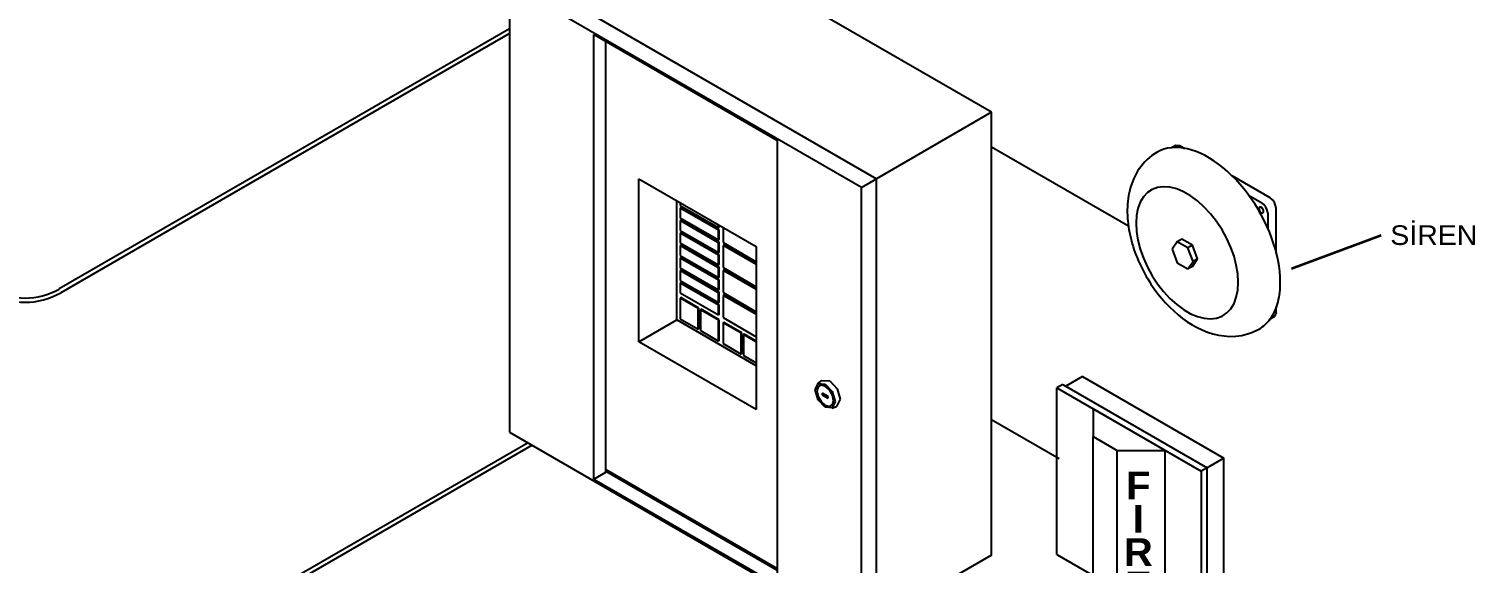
# Model space of a CAD drawing. Header units: centimetres. Extents: x 394264 to 551709, y 50011 to 59011.
# Drawn here: x 525862 to 526712, y 54014 to 54328 of the extents above; entities that cross this region are included whole.
import ezdxf
from ezdxf.enums import TextEntityAlignment as Align

# ---------------------------------------------------------------- set-up
doc = ezdxf.new("R2010")
doc.units = ezdxf.units.CM
for name, color, linetype, lineweight in [('-M-YNGN-ZON3', 6, 'SP', 30), ('0-KRCN-DETAY-YAZI', 71, 'Continuous', 35), ('0-KRCN-YNG-CIHAZ', 4, 'Continuous', 30)]:
    doc.layers.add(name, color=color, linetype=linetype, lineweight=lineweight)
for name, color, linetype in [('PV-264', 7, 'Continuous'), ('PV-6C8', 7, 'Continuous'), ('PV-FA', 7, 'Continuous')]:
    doc.layers.add(name, color=color, linetype=linetype)
doc.styles.add('CIZGI', font='tahoma.ttf', dxfattribs={"width": 0.8, "oblique": 20})
doc.styles.add('ROMAND', font='arial.ttf', dxfattribs={"height": 0.5})
doc.styles.add('TECHNICBOLD', font='TEB_____.pfb', dxfattribs={"width": 0.88, "height": 0.188})
doc.linetypes.add('SP', pattern='A,2,-0.1,["SP",CIZGI,S=0.14,R=0.2,X=0,Y=-0.07],-0.255', length=2.355)

# ---------------------------------------------------------------- blocks, each defined once
blk = doc.blocks.new('CTRLPNL')
at = {"layer": 'PV-6C8', "color": 0}
for p, q in [((2.156, 5.063, 2.906), (-7.469, 0.25, 7.719)), ((2.156, 5.063, 2.906), (0.562, 1.875, 1.312)), ((7.469, -0.25, -7.719), (2.156, 5.063, 2.906)), ((-9.187, -3, 6.187), (0.562, 1.875, 1.312)), ((0.354, 1.458, 1.104), (0.562, 1.875, 1.312)), ((5.937, -3.5, -9.437), (0.562, 1.875, 1.312)), ((0.354, 1.458, 1.104), (-9.395, -3.417, 5.979)), ((5.729, -3.917, -9.645), (0.354, 1.458, 1.104)), ((-7.469, 0.25, 7.719), (-9.063, -2.938, 6.125)), ((-1.959, 0.271, 2.229), (-7.041, -2.271, 4.771)), ((-1.959, 0.271, 2.229), (3.375, -5.063, -8.437)), ((7.469, -0.25, -7.719), (5.875, -3.438, -9.313)), ((-4.375, -3.062, 1.312), (-1.125, -1.438, -0.312)), ((-1.858, -2.079, -0.221), (-0.942, -1.621, -0.679)), ((-0.909, -1.654, -0.745), (-1.825, -2.112, -0.287)), ((-0.919, -1.644, -0.725), (-1.815, -2.091, -0.277)), ((-1.125, -1.438, -0.312), (0.833, -3.396, -4.229)), ((1.804, -1.809, -3.613), (1.849, -1.685, -3.534)), ((1.804, -1.809, -3.613), (1.849, -1.685, -3.534)), ((1.804, -1.809, -3.613), (1.849, -1.685, -3.534)), ((1.804, -1.809, -3.613), (1.849, -1.685, -3.534)), ((1.849, -1.685, -3.534), (2.021, -1.521, -3.542)), ((2.387, -1.809, -4.196), (2.466, -1.685, -4.151)), ((2.387, -1.809, -4.196), (2.466, -1.685, -4.151)), ((2.387, -1.809, -4.196), (2.466, -1.685, -4.151)), ((2.387, -1.809, -4.196), (2.466, -1.685, -4.151)), ((2.458, -1.521, -3.979), (2.466, -1.685, -4.151)), ((-1.541, -7.271, -5.729), (-6.708, -2.104, 4.604)), ((-1.573, -7.239, -5.667), (-6.708, -2.104, 4.604)), ((-3.196, -2.523, 0.673), (-2.134, -1.991, 0.142)), ((-2.1, -2.025, 0.075), (-3.163, -2.556, 0.607)), ((-2.09, -2.004, 0.086), (-3.152, -2.535, 0.617)), ((-2.134, -1.991, 0.142), (-2.167, -1.958, 0.208)), ((-2.123, -1.971, 0.152), (-2.146, -1.948, 0.198)), ((-2.123, -1.971, 0.152), (-2.134, -1.991, 0.142)), ((-2.09, -2.004, 0.086), (-2.1, -2.025, 0.075)), ((-1.984, -2.141, -0.158), (-2.1, -2.025, 0.075)), ((-1.973, -2.121, -0.148), (-2.09, -2.004, 0.086)), ((-2.041, -1.896, 0.146), (-1.858, -2.079, -0.221)), ((-1.973, -2.121, -0.148), (-1.984, -2.141, -0.158)), ((-1.815, -2.091, -0.277), (-1.825, -2.112, -0.287)), ((-1.825, -2.112, -0.287), (-1.558, -2.379, -0.821)), ((-1.558, -2.379, -0.821), (-0.642, -1.921, -1.279)), ((-0.609, -1.954, -1.345), (-1.525, -2.412, -0.887)), ((-0.619, -1.944, -1.325), (-1.515, -2.391, -0.877)), ((2.177, -1.74, -3.917), (2.01, -1.823, -3.834)), ((2.01, -1.823, -3.834), (2.031, -1.844, -3.875)), ((2.031, -1.844, -3.875), (2.198, -1.761, -3.958)), ((2.052, -1.803, -3.854), (2.031, -1.844, -3.875)), ((2.198, -1.761, -3.958), (2.177, -1.74, -3.917)), ((-1.708, -7.604, -5.896), (-7.041, -2.271, 4.771)), ((-1.891, -3.969, -2.079), (-3.323, -2.537, 0.787)), ((-3.229, -2.489, 0.74), (-3.196, -2.523, 0.673)), ((-3.152, -2.535, 0.617), (-3.163, -2.556, 0.607)), ((-3.046, -2.673, 0.373), (-1.984, -2.141, -0.158)), ((-1.95, -2.175, -0.225), (-3.013, -2.706, 0.307)), ((-1.94, -2.154, -0.214), (-3.002, -2.685, 0.317)), ((-2.896, -2.823, 0.073), (-1.834, -2.291, -0.458)), ((-1.8, -2.325, -0.525), (-2.863, -2.856, 0.007)), ((-1.79, -2.304, -0.514), (-2.852, -2.835, 0.017)), ((-2.746, -2.973, -0.227), (-1.684, -2.441, -0.758)), ((-1.65, -2.475, -0.825), (-2.713, -3.006, -0.293)), ((-1.64, -2.454, -0.814), (-2.702, -2.985, -0.283)), ((-1.94, -2.154, -0.214), (-1.95, -2.175, -0.225)), ((-1.834, -2.291, -0.458), (-1.95, -2.175, -0.225)), ((-1.823, -2.271, -0.448), (-1.94, -2.154, -0.214)), ((-1.823, -2.271, -0.448), (-1.834, -2.291, -0.458)), ((-1.79, -2.304, -0.514), (-1.8, -2.325, -0.525)), ((-1.684, -2.441, -0.758), (-1.8, -2.325, -0.525)), ((-1.673, -2.421, -0.748), (-1.79, -2.304, -0.514)), ((-1.673, -2.421, -0.748), (-1.684, -2.441, -0.758)), ((-1.64, -2.454, -0.814), (-1.65, -2.475, -0.825)), ((-1.534, -2.591, -1.058), (-1.65, -2.475, -0.825)), ((-1.523, -2.571, -1.048), (-1.64, -2.454, -0.814)), ((-1.515, -2.391, -0.877), (-1.525, -2.412, -0.887)), ((-1.525, -2.412, -0.887), (-1.258, -2.679, -1.421)), ((-1.258, -2.679, -1.421), (-0.342, -2.221, -1.879)), ((-0.309, -2.254, -1.945), (-1.225, -2.712, -1.487)), ((-0.319, -2.244, -1.925), (-1.215, -2.691, -1.477)), ((-0.958, -2.979, -2.021), (-0.042, -2.521, -2.479)), ((-3.163, -2.556, 0.607), (-3.046, -2.673, 0.373)), ((-3.002, -2.685, 0.317), (-3.013, -2.706, 0.307)), ((-3.013, -2.706, 0.307), (-2.896, -2.823, 0.073)), ((-2.852, -2.835, 0.017), (-2.863, -2.856, 0.007)), ((-2.863, -2.856, 0.007), (-2.746, -2.973, -0.227)), ((-2.596, -3.123, -0.527), (-1.534, -2.591, -1.058)), ((-1.5, -2.625, -1.125), (-2.563, -3.156, -0.593)), ((-1.49, -2.604, -1.114), (-2.552, -3.135, -0.583)), ((-2.446, -3.273, -0.827), (-1.384, -2.741, -1.358)), ((-1.35, -2.775, -1.425), (-2.413, -3.306, -0.893)), ((-1.34, -2.754, -1.414), (-2.402, -3.285, -0.883)), ((-2.296, -3.423, -1.127), (-1.234, -2.891, -1.658)), ((-1.2, -2.925, -1.725), (-2.263, -3.456, -1.193)), ((-1.19, -2.904, -1.714), (-2.252, -3.435, -1.183)), ((0.307, -2.87, -3.177), (-1.891, -3.969, -2.079)), ((-1.523, -2.571, -1.048), (-1.534, -2.591, -1.058)), ((-1.49, -2.604, -1.114), (-1.5, -2.625, -1.125)), ((-1.384, -2.741, -1.358), (-1.5, -2.625, -1.125)), ((-1.373, -2.721, -1.348), (-1.49, -2.604, -1.114)), ((-1.373, -2.721, -1.348), (-1.384, -2.741, -1.358)), ((-1.34, -2.754, -1.414), (-1.35, -2.775, -1.425)), ((-1.234, -2.891, -1.658), (-1.35, -2.775, -1.425)), ((-1.223, -2.871, -1.648), (-1.34, -2.754, -1.414)), ((-1.223, -2.871, -1.648), (-1.234, -2.891, -1.658)), ((-1.215, -2.691, -1.477), (-1.225, -2.712, -1.487)), ((-1.225, -2.712, -1.487), (-0.958, -2.979, -2.021)), ((-1.19, -2.904, -1.714), (-1.2, -2.925, -1.725)), ((-1.084, -3.041, -1.958), (-1.2, -2.925, -1.725)), ((-1.073, -3.021, -1.948), (-1.19, -2.904, -1.714)), ((-0.396, -2.791, -2.396), (-0.896, -3.041, -2.146)), ((-0.385, -2.771, -2.386), (-0.885, -3.021, -2.136)), ((-0.385, -2.771, -2.386), (-0.396, -2.791, -2.396)), ((-0.146, -3.041, -2.896), (-0.396, -2.791, -2.396)), ((-0.135, -3.021, -2.886), (-0.385, -2.771, -2.386)), ((0.02, -2.583, -2.604), (-0.333, -2.76, -2.427)), ((-0.323, -2.74, -2.417), (-0.333, -2.76, -2.427)), ((-0.333, -2.76, -2.427), (-0.083, -3.01, -2.927)), ((0.01, -2.573, -2.583), (-0.323, -2.74, -2.417)), ((-0.083, -3.01, -2.927), (0.27, -2.833, -3.104)), ((-9.187, -3, 6.187), (-9.395, -3.417, 5.979)), ((-2.416, -5.021, -2.604), (-4.375, -3.062, 1.312)), ((-2.702, -2.985, -0.283), (-2.713, -3.006, -0.293)), ((-2.713, -3.006, -0.293), (-2.596, -3.123, -0.527)), ((-2.552, -3.135, -0.583), (-2.563, -3.156, -0.593)), ((-2.563, -3.156, -0.593), (-2.446, -3.273, -0.827)), ((0.833, -3.396, -4.229), (-2.416, -5.021, -2.604)), ((-2.402, -3.285, -0.883), (-2.413, -3.306, -0.893)), ((-2.413, -3.306, -0.893), (-2.296, -3.423, -1.127)), ((-2.146, -3.573, -1.427), (-1.084, -3.041, -1.958)), ((-1.583, -3.385, -1.802), (-2.083, -3.635, -1.552)), ((-1.573, -3.365, -1.792), (-2.073, -3.615, -1.542)), ((-1.573, -3.365, -1.792), (-1.583, -3.385, -1.802)), ((-1.333, -3.635, -2.302), (-1.583, -3.385, -1.802)), ((-1.323, -3.615, -2.292), (-1.573, -3.365, -1.792)), ((-1.021, -3.104, -2.083), (-1.521, -3.354, -1.833)), ((-1.511, -3.333, -1.823), (-1.521, -3.354, -1.833)), ((-1.521, -3.354, -1.833), (-1.271, -3.604, -2.333)), ((-1.011, -3.083, -2.073), (-1.511, -3.333, -1.823)), ((-1.271, -3.604, -2.333), (-0.771, -3.354, -2.583)), ((-1.073, -3.021, -1.948), (-1.084, -3.041, -1.958)), ((-1.011, -3.083, -2.073), (-1.021, -3.104, -2.083)), ((-0.771, -3.354, -2.583), (-1.021, -3.104, -2.083)), ((-0.761, -3.333, -2.573), (-1.011, -3.083, -2.073)), ((-0.885, -3.021, -2.136), (-0.896, -3.041, -2.146)), ((-0.896, -3.041, -2.146), (-0.646, -3.291, -2.646)), ((-0.761, -3.333, -2.573), (-0.771, -3.354, -2.583)), ((-0.646, -3.291, -2.646), (-0.146, -3.041, -2.896)), ((-0.135, -3.021, -2.886), (-0.146, -3.041, -2.896)), ((-9.395, -3.417, 5.979), (-4.021, -8.791, -4.771)), ((-2.252, -3.435, -1.183), (-2.263, -3.456, -1.193)), ((-2.263, -3.456, -1.193), (-2.146, -3.573, -1.427)), ((-2.073, -3.615, -1.542), (-2.083, -3.635, -1.552)), ((-2.083, -3.635, -1.552), (-1.833, -3.885, -2.052)), ((-1.833, -3.885, -2.052), (-1.333, -3.635, -2.302)), ((-1.323, -3.615, -2.292), (-1.333, -3.635, -2.302)), ((5.937, -3.5, -9.437), (5.729, -3.917, -9.645)), ((-4.021, -8.791, -4.771), (5.729, -3.917, -9.645)), ((-2.416, -5.021, -2.604), (-1.891, -3.969, -2.079)), ((-1.708, -7.604, -5.896), (3.375, -5.063, -8.437)), ((-1.573, -7.239, -5.667), (3.177, -4.865, -8.041)), ((-1.572, -7.24, -5.667), (3.177, -4.865, -8.042)), ((-1.552, -7.26, -5.709), (3.198, -4.886, -8.083)), ((-1.708, -7.604, -5.896), (-1.541, -7.271, -5.729))]:
    blk.add_line(p, q, dxfattribs=at)
at = {"layer": 'PV-6C8', "color": 0, "extrusion": (-0.57735, 0.57735, -0.57735)}
for points in [[(0.072, -4.602), (-0.013, -4.413), (-0.221, -4.433)], [(-0.221, -4.433), (-0.428, -4.652), (-0.514, -4.941)], [(-0.354, -4.338), (-0.572, -4.569), (-0.663, -4.873)], [(-0.514, -4.941), (-0.428, -5.13), (-0.221, -5.11)], [(-0.221, -5.11), (-0.013, -4.891), (0.072, -4.602)]]:
    blk.add_lwpolyline(points, dxfattribs=at)
at = {"layer": 'PV-6C8', "color": 0, "extrusion": (0.57735, -0.57735, 0.57735)}
blk.add_lwpolyline([(-0.023, -4.631), (0.01, -4.79), (0.099, -4.945), (0.221, -5.052), (0.342, -5.085), (0.431, -5.034), (0.464, -4.912), (0.431, -4.753), (0.342, -4.599), (0.221, -4.491), (0.099, -4.458), (0.01, -4.51), (-0.023, -4.631)], dxfattribs=at)
blk.add_lwpolyline([(-0.023, -4.631), (0.01, -4.79), (0.099, -4.945), (0.221, -5.052), (0.342, -5.085), (0.431, -5.034), (0.464, -4.912), (0.431, -4.753), (0.342, -4.599), (0.221, -4.491), (0.099, -4.458), (0.01, -4.51), (-0.023, -4.631)], dxfattribs=at)
blk = doc.blocks.new('SOUNDER')
at = {"layer": 'PV-FA', "color": 0}
for p, q in [((-2.771, 0.333, 3.104), (1.146, 2.292, 1.146)), ((1.146, 2.292, 1.146), (0.917, 1.833, 0.917)), ((3.104, 0.333, -2.771), (1.146, 2.292, 1.146)), ((-3.083, -0.167, 2.917), (0.917, 1.833, 0.917)), ((0.917, 1.833, 0.917), (0.833, 1.667, 0.833)), ((2.917, -0.167, -3.083), (0.917, 1.833, 0.917)), ((-3.167, -0.333, 2.833), (0.833, 1.667, 0.833)), ((0.833, 1.667, 0.833), (2.833, -0.333, -3.167)), ((-0.167, 1.167, 1.333), (-2.167, 0.167, 2.333)), ((-1.167, 0.167, 1.333), (-0.167, 1.167, 1.333)), ((1.833, -0.833, -2.667), (-0.167, 1.167, 1.333)), ((-2.771, 0.333, 3.104), (-3, -0.125, 2.875)), ((-2.167, 0.167, 2.333), (-1.833, -0.167, 1.667)), ((-1.833, -0.167, 1.667), (-1.167, 0.167, 1.333)), ((0.833, -1.833, -2.667), (-1.167, 0.167, 1.333)), ((2.875, -0.125, -3), (3.104, 0.333, -2.771)), ((-3.083, -0.167, 2.917), (-3.167, -0.333, 2.833)), ((-1.167, -2.333, -1.167), (-3.167, -0.333, 2.833)), ((0.167, -2.167, -2.333), (-1.833, -0.167, 1.667)), ((1.833, -0.833, -2.667), (2.833, -0.333, -3.167)), ((2.833, -0.333, -3.167), (2.917, -0.167, -3.083)), ((0.833, -1.833, -2.667), (1.833, -0.833, -2.667)), ((-1.167, -2.333, -1.167), (-0.167, -1.833, -1.667)), ((0.167, -2.167, -2.333), (0.833, -1.833, -2.667))]:
    blk.add_line(p, q, dxfattribs=at)
at = {"layer": 'PV-FA', "extrusion": (0.707107, -0.707107, 0), "style": 'TECHNICBOLD', "width": 0.88}
for s, p in [('R', (-0.082, -0.65, 1.429)), ('E', (-0.082, -1.85, 1.429)), ('F', (-0.082, 1.75, 1.429)), ('I', (-0.082, 0.55, 1.429))]:
    blk.add_text(s, height=1, dxfattribs=at).set_placement(p, align=Align.MIDDLE)
blk = doc.blocks.new('ALMBELL')
at = {"layer": 'PV-264', "color": 0}
for p, q in [((0.542, 1.333, 0.792), (-0.511, 0.807, 1.318)), ((1.328, 0.797, -0.531), (0.792, 1.333, 0.542)), ((0.061, 0.918, 0.857), (0.425, 1.1, 0.675)), ((0.675, 1.1, 0.425), (0.853, 0.922, 0.069)), ((-2.052, 0, 2.052), (-2.12, -0.137, 1.983)), ((-1.958, 0.083, 2.042), (-2.052, 0, 2.052)), ((-1.819, 0.153, 1.972), (-1.958, 0.083, 2.042)), ((2.042, 0.083, -1.958), (1.972, 0.153, -1.819)), ((1.985, -0.133, -2.118), (2.052, 0, -2.052)), ((2.042, 0.083, -1.958), (2.052, 0, -2.052)), ((-0.86, -1.122, -0.262), (-0.88, -1.321, -0.442)), ((-0.568, -0.976, -0.408), (-0.86, -1.122, -0.262)), ((-0.797, -0.997, -0.199), (-0.86, -1.122, -0.262)), ((-0.505, -0.851, -0.345), (-0.797, -0.997, -0.199)), ((-0.607, -1.375, -0.768), (-0.315, -1.229, -0.914)), ((-0.505, -0.851, -0.345), (-0.568, -0.976, -0.408)), ((-0.296, -1.029, -0.734), (-0.568, -0.976, -0.408)), ((-0.233, -0.904, -0.671), (-0.505, -0.851, -0.345)), ((-0.315, -1.229, -0.914), (-0.296, -1.029, -0.734)), ((-0.253, -1.103, -0.851), (-0.315, -1.229, -0.914)), ((-0.233, -0.904, -0.671), (-0.296, -1.029, -0.734)), ((-0.253, -1.103, -0.851), (-0.233, -0.904, -0.671)), ((-0.88, -1.321, -0.442), (-0.607, -1.375, -0.768))]:
    blk.add_line(p, q, dxfattribs=at)
at = {"layer": 'PV-264', "color": 0, "extrusion": (0.57735, -0.57735, 0.57735)}
for points in [[(1.503, 0.663), (1.489, 0.749), (1.451, 0.838), (1.393, 0.915), (1.326, 0.97)], [(1.626, -1.511), (1.622, -1.356), (1.61, -1.198), (1.59, -1.036), (1.561, -0.872), (1.525, -0.705), (1.481, -0.536), (1.43, -0.367), (1.371, -0.197), (1.305, -0.028), (1.231, 0.141), (1.152, 0.308), (1.066, 0.472), (0.974, 0.634), (0.876, 0.792), (0.773, 0.946), (0.665, 1.095), (0.553, 1.239), (0.437, 1.377), (0.317, 1.509), (0.194, 1.633), (0.068, 1.751), (-0.06, 1.86), (-0.189, 1.962), (-0.32, 2.054), (-0.451, 2.138), (-0.583, 2.212), (-0.714, 2.277), (-0.844, 2.332), (-0.973, 2.377), (-1.1, 2.411), (-1.225, 2.436), (-1.347, 2.449), (-1.466, 2.453), (-1.581, 2.445), (-1.692, 2.428), (-1.798, 2.399), (-1.899, 2.361), (-1.995, 2.312)], [(1.255, 0.521), (1.242, 0.606), (1.203, 0.695), (1.146, 0.772), (1.078, 0.827)], [(0.994, 0.656), (1.011, 0.594), (1.053, 0.542), (1.1, 0.524), (1.131, 0.549), (1.131, 0.604), (1.1, 0.665), (1.053, 0.702), (1.011, 0.699), (0.994, 0.656)], [(1.005, -2.884), (1.051, -2.855), (1.096, -2.824), (1.14, -2.791), (1.181, -2.755), (1.221, -2.716), (1.26, -2.676), (1.296, -2.632), (1.331, -2.587), (1.364, -2.539), (1.395, -2.489), (1.424, -2.437), (1.452, -2.383), (1.477, -2.326), (1.501, -2.268), (1.523, -2.208), (1.542, -2.145), (1.56, -2.081), (1.575, -2.015), (1.589, -1.948), (1.6, -1.879), (1.61, -1.808), (1.617, -1.736), (1.622, -1.662), (1.625, -1.587), (1.626, -1.511)], [(-2.616, 0.225), (-2.602, -0.02), (-2.561, -0.276), (-2.492, -0.539), (-2.398, -0.803), (-2.279, -1.065), (-2.139, -1.319), (-1.98, -1.56), (-1.805, -1.784), (-1.617, -1.987), (-1.419, -2.165), (-1.216, -2.315), (-1.011, -2.433), (-0.808, -2.518), (-0.611, -2.568), (-0.422, -2.583), (-0.247, -2.561), (-0.088, -2.503), (0.052, -2.411), (0.17, -2.286), (0.265, -2.13), (0.333, -1.946), (0.375, -1.739), (0.389, -1.511), (0.375, -1.266), (0.333, -1.01), (0.265, -0.747), (0.17, -0.483), (0.052, -0.221), (-0.088, 0.033), (-0.247, 0.274), (-0.422, 0.498), (-0.611, 0.701), (-0.808, 0.879), (-1.011, 1.029), (-1.216, 1.147), (-1.419, 1.232), (-1.617, 1.282), (-1.805, 1.297), (-1.98, 1.275), (-2.139, 1.217), (-2.279, 1.125), (-2.398, 1), (-2.492, 0.844), (-2.561, 0.66), (-2.602, 0.453), (-2.616, 0.225)], [(-1.995, 2.312), (-2.073, 2.264), (-2.148, 2.212), (-2.22, 2.155), (-2.288, 2.095), (-2.352, 2.032), (-2.412, 1.965), (-2.468, 1.896), (-2.521, 1.824), (-2.569, 1.751), (-2.613, 1.675), (-2.653, 1.599), (-2.689, 1.521), (-2.722, 1.442), (-2.751, 1.362), (-2.776, 1.282), (-2.799, 1.201), (-2.818, 1.119), (-2.834, 1.037), (-2.847, 0.955), (-2.857, 0.872), (-2.865, 0.79), (-2.87, 0.707), (-2.872, 0.623), (-2.872, 0.54), (-2.87, 0.457), (-2.865, 0.373), (-2.858, 0.29), (-2.849, 0.206), (-2.838, 0.122), (-2.825, 0.039), (-2.809, -0.044), (-2.792, -0.128), (-2.772, -0.211), (-2.751, -0.294), (-2.728, -0.377), (-2.703, -0.459), (-2.676, -0.542), (-2.648, -0.623), (-2.617, -0.705), (-2.585, -0.786), (-2.551, -0.867), (-2.516, -0.947), (-2.479, -1.026), (-2.44, -1.105), (-2.4, -1.183), (-2.358, -1.26), (-2.315, -1.337), (-2.271, -1.412), (-2.224, -1.487), (-2.177, -1.561), (-2.078, -1.706), (-1.973, -1.846), (-1.864, -1.981), (-1.749, -2.111), (-1.63, -2.236), (-1.507, -2.354), (-1.379, -2.466), (-1.246, -2.57), (-1.109, -2.668), (-0.968, -2.758), (-0.823, -2.839), (-0.673, -2.911), (-0.519, -2.973), (-0.36, -3.024), (-0.196, -3.063), (-0.028, -3.089), (0.145, -3.1), (0.32, -3.095), (0.496, -3.071), (0.757, -3), (1.005, -2.884)]]:
    blk.add_lwpolyline(points, dxfattribs=at)
blk = doc.blocks.new('A$C66BCA59E')
at = {"layer": '0-KRCN-DETAY-YAZI'}
blk.add_line((1932.43, -646.43, 2660.53), (1985.1, -626.82, 2660.53), dxfattribs=at)
at = {"layer": '0-KRCN-YNG-CIHAZ', "color": 31, "linetype": 'Continuous', "lineweight": -3}
for p, q in [((1472.57, -505.54, 2660.53), (1207.77, -658.42, 2660.53)), ((1472.65, -508.26, 2660.53), (1208.77, -660.61, 2660.53)), ((1483.53, -748.77, 2660.53), (1301.74, -853.72, 2660.53)), ((1485.96, -750.14, 2660.53), (1302.94, -855.8, 2660.53))]:
    blk.add_line(p, q, dxfattribs=at)
at = {"layer": '0-KRCN-YNG-CIHAZ', "color": 31, "linetype": 'Continuous', "lineweight": -3, "extrusion": (0, 0.816497, 0.57735)}
for p, q in [((1836.48, -621.5, 2312.64), (1755.91, -574.98, 2246.85)), ((1795.81, -758.34, 2520.3), (1755.57, -735.11, 2487.45))]:
    blk.add_line(p, q, dxfattribs=at)
at = {"layer": '0-KRCN-YNG-CIHAZ', "color": 31, "linetype": 'Continuous', "lineweight": -3}
for centre, radius in [((1187.77, -624.24, 2660.53), 42), ((1187.77, -623.78, 2660.53), 40)]:
    blk.add_arc(centre, radius, 240, 300, dxfattribs=at)
at = {"layer": '0-KRCN-YNG-CIHAZ', "color": 31, "linetype": 'Continuous', "lineweight": -3, "extrusion": (0, 0.816497, 0.57735), "xscale": 20.00000000003879, "yscale": 20.00000000003879, "zscale": 20.00000000003879, "rotation": 135.0000000003407}
for name, p in [('CTRLPNL', (-1653.83, 2219.77, 803.26)), ('ALMBELL', (-1893.26, 2251.88, 827.75)), ('SOUNDER', (-1843.94, 2270.66, 643.01))]:
    blk.add_blockref(name, p, dxfattribs=at)
at = {"layer": '0-KRCN-DETAY-YAZI', "extrusion": (0, 0.816497, 0.57735), "style": 'ROMAND', "width": 0.6}
blk.add_text('SİREN', height=20, rotation=180, dxfattribs=at).set_placement((-2016.04, 2092.15, 713.5), align=Align.MIDDLE)

msp = doc.modelspace()

# ---------------------------------------------------------------- block references
at = {"layer": '-M-YNGN-ZON3'}
msp.add_blockref('A$C66BCA59E', (524671.91, 54833.28, -2010.95), dxfattribs=at)

doc.saveas('drawing.dxf')
